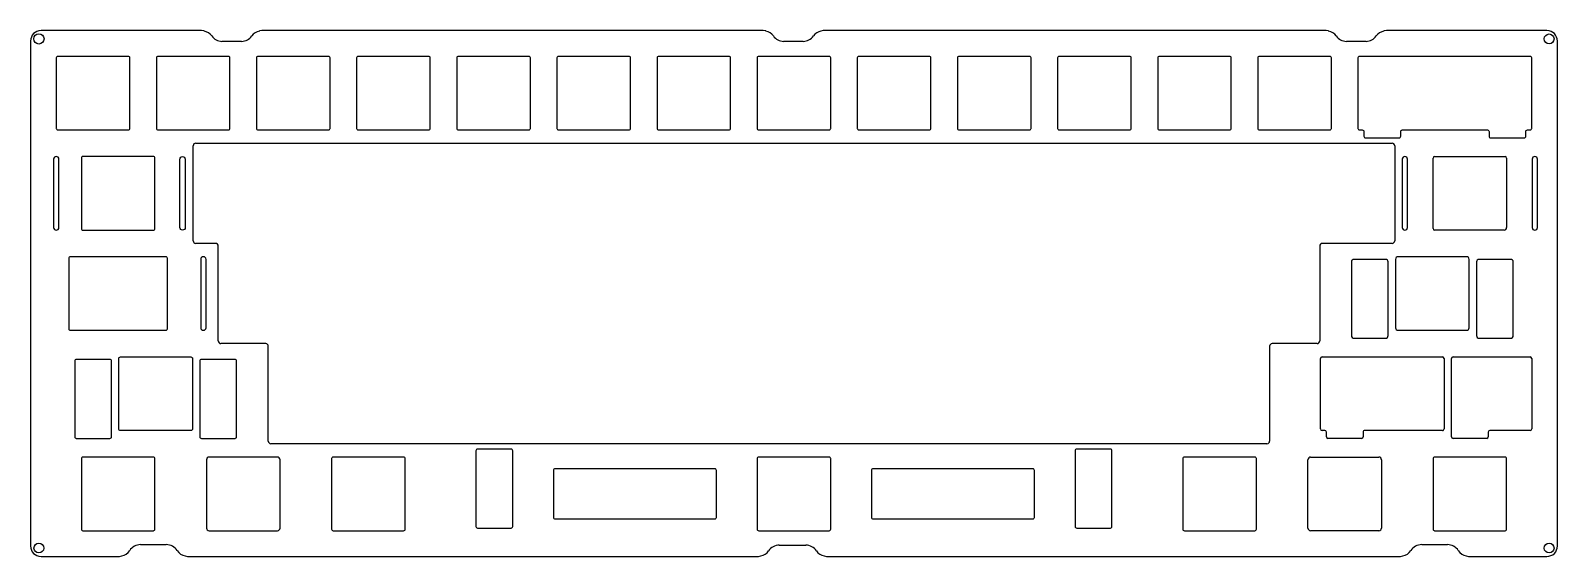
# Model space of a CAD drawing. Header units: millimetres. Extents: x -88 to 202, y -32 to 68.
import ezdxf

# ---------------------------------------------------------------- set-up
doc = ezdxf.new("R2010")
doc.units = ezdxf.units.MM
doc.layers.get('0').update_dxf_attribs({"linetype": 'CONTINUOUS'})

msp = doc.modelspace()

# ---------------------------------------------------------------- linework, layer by layer
for p, q in [((-55.54, 67.54), (-86.09, 67.54)), ((-55.07, 67.46), (-55.54, 67.54)), ((-44.06, 67.54), (-44.54, 67.46)), ((51.31, 67.54), (-44.06, 67.54)), ((51.79, 67.46), (51.31, 67.54)), ((62.74, 67.54), (62.27, 67.45)), ((158.39, 67.54), (62.74, 67.54)), ((158.87, 67.46), (158.39, 67.54)), ((169.87, 67.54), (169.39, 67.46)), ((200.41, 67.54), (169.87, 67.54)), ((-88.09, 65.54), (-88.09, -30.46)), ((-47.93, 65.49), (-51.67, 65.49)), ((58.92, 65.49), (55.18, 65.49)), ((166, 65.49), (162.26, 65.49)), ((202.41, -30.46), (202.41, 65.54)), ((-57.14, 27.57), (-57.14, 45.62)), ((-56.64, 46.12), (170.96, 46.12)), ((171.46, 45.62), (171.46, 27.57)), ((179.05, 43.59), (192.45, 43.59)), ((178.75, 29.89), (178.75, 43.29)), ((192.75, 43.29), (192.75, 30.09)), ((192.25, 29.59), (179.05, 29.59)), ((-52.87, 27.07), (-56.64, 27.07)), ((-52.37, 8.52), (-52.37, 26.57)), ((157.18, 26.57), (157.18, 8.52)), ((170.96, 27.07), (157.68, 27.07)), ((-43.35, 8.02), (-51.87, 8.02)), ((-42.85, -10.53), (-42.85, 7.52)), ((147.65, 7.52), (147.65, -10.53)), ((156.68, 8.02), (148.15, 8.02)), ((157.32, -8.21), (157.32, 5.19)), ((157.62, 5.49), (165.45, 5.49)), ((165.45, 5.49), (180.55, 5.49)), ((180.85, 5.19), (180.85, -8.21)), ((182.25, -9.71), (182.25, 5.19)), ((182.55, 5.49), (197.21, 5.49)), ((197.51, 5.19), (197.51, -8.21)), ((158.15, -8.51), (157.62, -8.51)), ((180.55, -8.51), (165.75, -8.51)), ((197.21, -8.51), (189.55, -8.51)), ((147.15, -11.03), (-42.35, -11.03)), ((158.45, -9.71), (158.45, -8.81)), ((165.15, -10.01), (158.75, -10.01)), ((165.45, -8.81), (165.45, -9.71)), ((188.95, -10.01), (182.55, -10.01)), ((189.25, -8.81), (189.25, -9.71)), ((154.94, -27.06), (154.94, -14.06)), ((155.44, -13.56), (168.44, -13.56)), ((168.94, -14.06), (168.94, -27.06)), ((168.44, -27.56), (155.44, -27.56)), ((-67.15, -30.21), (-62.25, -30.21)), ((54.37, -30.31), (59.4, -30.31)), ((176.58, -30.21), (181.48, -30.21)), ((-86.09, -32.46), (-71.19, -32.46)), ((-71.19, -32.46), (-70.72, -32.37)), ((-58.68, -32.37), (-58.21, -32.46)), ((-58.21, -32.46), (50.39, -32.46)), ((50.39, -32.46), (50.86, -32.37)), ((62.9, -32.37), (63.37, -32.46)), ((63.37, -32.46), (172.54, -32.46)), ((172.54, -32.46), (173.01, -32.37)), ((185.05, -32.37), (185.52, -32.46)), ((185.52, -32.46), (200.41, -32.46))]:
    msp.add_line(p, q)
for points in [[(-83.19, 62.34), (-83.19, 48.94, 0.414214), (-82.89, 48.64), (-69.49, 48.64, 0.414214), (-69.19, 48.94), (-69.19, 62.34, 0.414214), (-69.49, 62.64), (-82.89, 62.64, 0.414214)], [(-50.14, 48.94), (-50.14, 62.34, 0.414214), (-50.44, 62.64), (-63.84, 62.64, 0.414214), (-64.14, 62.34), (-64.14, 48.94, 0.414214), (-63.84, 48.64), (-50.44, 48.64, 0.414214)], [(-31.09, 48.94), (-31.09, 62.34, 0.414214), (-31.39, 62.64), (-44.79, 62.64, 0.414214), (-45.09, 62.34), (-45.09, 48.94, 0.414214), (-44.79, 48.64), (-31.39, 48.64, 0.414214)], [(-12.04, 48.94), (-12.04, 62.34, 0.414214), (-12.34, 62.64), (-25.74, 62.64, 0.414214), (-26.04, 62.34), (-26.04, 48.94, 0.414214), (-25.74, 48.64), (-12.34, 48.64, 0.414214)], [(7.01, 48.94), (7.01, 62.34, 0.414214), (6.71, 62.64), (-6.69, 62.64, 0.414214), (-6.99, 62.34), (-6.99, 48.94, 0.414214), (-6.69, 48.64), (6.71, 48.64, 0.414214)], [(26.06, 48.94), (26.06, 62.34, 0.414214), (25.76, 62.64), (12.36, 62.64, 0.414214), (12.06, 62.34), (12.06, 48.94, 0.414214), (12.36, 48.64), (25.76, 48.64, 0.414214)], [(45.11, 48.94), (45.11, 62.34, 0.414214), (44.81, 62.64), (31.41, 62.64, 0.414214), (31.11, 62.34), (31.11, 48.94, 0.414214), (31.41, 48.64), (44.81, 48.64, 0.414214)], [(64.16, 48.94), (64.16, 62.34, 0.414214), (63.86, 62.64), (50.46, 62.64, 0.414214), (50.16, 62.34), (50.16, 48.94, 0.414214), (50.46, 48.64), (63.86, 48.64, 0.414214)], [(83.21, 48.94), (83.21, 62.34, 0.414214), (82.91, 62.64), (69.51, 62.64, 0.414214), (69.21, 62.34), (69.21, 48.94, 0.414214), (69.51, 48.64), (82.91, 48.64, 0.414214)], [(102.26, 48.94), (102.26, 62.34, 0.414214), (101.96, 62.64), (88.56, 62.64, 0.414214), (88.26, 62.34), (88.26, 48.94, 0.414214), (88.56, 48.64), (101.96, 48.64, 0.414214)], [(121.31, 48.94), (121.31, 62.34, 0.414214), (121.01, 62.64), (107.61, 62.64, 0.414214), (107.31, 62.34), (107.31, 48.94, 0.414214), (107.61, 48.64), (121.01, 48.64, 0.414214)], [(140.36, 48.94), (140.36, 62.34, 0.414214), (140.06, 62.64), (126.66, 62.64, 0.414214), (126.36, 62.34), (126.36, 48.94, 0.414214), (126.66, 48.64), (140.06, 48.64, 0.414214)], [(159.41, 48.94), (159.41, 62.34, 0.414214), (159.11, 62.64), (145.71, 62.64, 0.414214), (145.41, 62.34), (145.41, 48.94, 0.414214), (145.71, 48.64), (159.11, 48.64, 0.414214)], [(197.21, 62.64), (164.76, 62.64, 0.414214), (164.46, 62.34), (164.46, 48.94, 0.414214), (164.76, 48.64), (165.29, 48.64, -0.414214), (165.59, 48.34), (165.59, 47.44, 0.414214), (165.89, 47.14), (172.29, 47.14, 0.414214), (172.59, 47.44), (172.59, 48.34, -0.414214), (172.89, 48.64), (189.09, 48.64, -0.414214), (189.39, 48.34), (189.39, 47.44, 0.414214), (189.69, 47.14), (196.09, 47.14, 0.414214), (196.39, 47.44), (196.39, 48.34, -0.414214), (196.69, 48.64), (197.21, 48.64, 0.414214), (197.51, 48.94), (197.51, 62.34, 0.414214)], [(-83.69, 43.09), (-83.69, 30.09, 1), (-82.69, 30.09), (-82.69, 43.09, 1)], [(-64.42, 29.89), (-64.42, 43.29, 0.414214), (-64.72, 43.59), (-78.12, 43.59, 0.414214), (-78.42, 43.29), (-78.42, 29.89, 0.414214), (-78.12, 29.59), (-64.72, 29.59, 0.414214)], [(-59.16, 29.59, -0.414218), (-59.66, 30.09), (-59.66, 43.09, -1), (-58.66, 43.09), (-58.66, 30.09, -0.414218)], [(173.89, 30.09), (173.89, 43.09, 1), (172.89, 43.09), (172.89, 30.09, 1)], [(198.61, 30.09), (198.61, 43.09, 1), (197.61, 43.09), (197.61, 30.09, 1)], [(-80.8, 24.24), (-80.8, 10.84, 0.414214), (-80.5, 10.54), (-62.34, 10.54, 0.414214), (-62.04, 10.84), (-62.04, 24.24, 0.414214), (-62.34, 24.54), (-80.5, 24.54, 0.414214)], [(-54.7, 11.04), (-54.7, 24.04, 1), (-55.7, 24.04), (-55.7, 11.04, 1)], [(163.71, 9.04), (169.71, 9.04, 0.414214), (170.21, 9.54), (170.21, 23.54, 0.414214), (169.71, 24.04), (163.71, 24.04, 0.414214), (163.21, 23.54), (163.21, 9.54, 0.414214)], [(185.11, 24.54), (172.11, 24.54, 0.414214), (171.61, 24.04), (171.61, 11.04, 0.414214), (172.11, 10.54), (185.11, 10.54, 0.414214), (185.61, 11.04), (185.61, 24.04, 0.414214)], [(193.51, 24.04), (187.51, 24.04, 0.414214), (187.01, 23.54), (187.01, 9.54, 0.414214), (187.51, 9.04), (193.51, 9.04, 0.414214), (194.01, 9.54), (194.01, 23.54, 0.414214)], [(-72.68, -9.71), (-72.68, 4.69, 0.414214), (-72.98, 4.99), (-79.38, 4.99, 0.414214), (-79.68, 4.69), (-79.68, -9.71, 0.414214), (-79.38, -10.01), (-72.98, -10.01, 0.414214)], [(-70.98, -8.51, -0.414214), (-71.28, -8.21), (-71.28, 5.19, -0.414214), (-70.98, 5.49), (-57.58, 5.49, -0.414214), (-57.28, 5.19), (-57.28, -8.21, -0.414214), (-57.58, -8.51)], [(-55.88, 4.69), (-55.88, -9.71, 0.414214), (-55.58, -10.01), (-49.18, -10.01, 0.414214), (-48.88, -9.71), (-48.88, 4.69, 0.414214), (-49.18, 4.99), (-55.58, 4.99, 0.414214)], [(-64.42, -27.26), (-64.42, -13.86, 0.414214), (-64.72, -13.56), (-78.12, -13.56, 0.414214), (-78.42, -13.86), (-78.42, -27.26, 0.414214), (-78.12, -27.56), (-64.72, -27.56, 0.414214)], [(-41.11, -13.56), (-54.11, -13.56, 0.414214), (-54.61, -14.06), (-54.61, -27.06, 0.414214), (-54.11, -27.56), (-41.11, -27.56, 0.414214), (-40.61, -27.06), (-40.61, -14.06, 0.414214)], [(-16.8, -27.26), (-16.8, -13.86, 0.414214), (-17.1, -13.56), (-30.5, -13.56, 0.414214), (-30.8, -13.86), (-30.8, -27.26, 0.414214), (-30.5, -27.56), (-17.1, -27.56, 0.414214)], [(3.66, -26.76), (3.66, -12.36, 0.414214), (3.36, -12.06), (-3.04, -12.06, 0.414214), (-3.34, -12.36), (-3.34, -26.76, 0.414214), (-3.04, -27.06), (3.36, -27.06, 0.414214)], [(64.16, -27.26), (64.16, -13.86, 0.414214), (63.86, -13.56), (50.46, -13.56, 0.414214), (50.16, -13.86), (50.16, -27.26, 0.414214), (50.46, -27.56), (63.86, -27.56, 0.414214)], [(110.66, -12.36), (110.66, -26.76, 0.414214), (110.96, -27.06), (117.36, -27.06, 0.414214), (117.66, -26.76), (117.66, -12.36, 0.414214), (117.36, -12.06), (110.96, -12.06, 0.414214)], [(145.13, -27.26), (145.13, -13.86, 0.414214), (144.83, -13.56), (131.43, -13.56, 0.414214), (131.13, -13.86), (131.13, -27.26, 0.414214), (131.43, -27.56), (144.83, -27.56, 0.414214)], [(192.75, -27.26), (192.75, -13.86, 0.414214), (192.45, -13.56), (179.05, -13.56, 0.414214), (178.75, -13.86), (178.75, -27.26, 0.414214), (179.05, -27.56), (192.45, -27.56, 0.414214)], [(11.71, -25.32), (42.11, -25.32, 0.414214), (42.41, -25.02), (42.41, -16.09, 0.414214), (42.11, -15.79), (11.71, -15.79, 0.414214), (11.41, -16.09), (11.41, -25.02, 0.414214)], [(102.91, -25.02), (102.91, -16.09, 0.414214), (102.61, -15.79), (72.21, -15.79, 0.414214), (71.91, -16.09), (71.91, -25.02, 0.414214), (72.21, -25.32), (102.61, -25.32, 0.414214)]]:
    msp.add_lwpolyline(points, format="xyb", close=True)
for centre, radius in [((-86.5, 65.96), 0.98), ((200.83, 65.96), 0.93), ((-86.5, -30.87), 0.93), ((200.83, -30.87), 0.93)]:
    msp.add_circle(centre, radius)
for centre, radius, start, end in [((-86.09, 65.54), 2, 90, 180), ((-55.47, 65.24), 2.25, 34.4174, 79.7369), ((-44.14, 65.24), 2.25, 100.2631, 145.5826), ((51.39, 65.24), 2.25, 34.4174, 79.7369), ((62.72, 65.24), 2.25, 101.418, 145.5826), ((158.47, 65.24), 2.25, 34.4174, 79.7369), ((169.8, 65.24), 2.25, 100.2631, 145.5826), ((200.41, 65.54), 2, 0, 90), ((-51.67, 67.84), 2.35, 214.4174, 270), ((-47.93, 67.84), 2.35, 270, 325.5826), ((55.18, 67.84), 2.35, 214.4174, 270), ((58.92, 67.84), 2.35, 270, 325.5826), ((162.26, 67.84), 2.35, 214.4174, 270), ((166, 67.84), 2.35, 270, 325.5826), ((-56.64, 45.62), 0.5, 90, 180), ((170.96, 45.62), 0.5, 0, 90), ((179.05, 43.29), 0.3, 90, 180), ((192.45, 43.29, 0), 0.3, 0, 90), ((179.05, 29.89), 0.3, 180, 270), ((192.25, 30.09), 0.5, 270, 360), ((-56.64, 27.57), 0.5, 180, 270), ((-52.87, 26.57), 0.5, 0, 90), ((157.68, 26.57), 0.5, 89.9377, 180), ((170.96, 27.57), 0.5, -90.0622, 0), ((-51.87, 8.52), 0.5, 180, 270), ((-43.35, 7.52), 0.5, 0, 90), ((148.15, 7.52), 0.5, 90, 180), ((156.68, 8.52), 0.5, -90, 0), ((157.62, 5.19), 0.3, 90, 180), ((180.55, 5.19, 0), 0.3, 0, 89.8872), ((182.55, 5.19), 0.3, 90.0011, 180), ((197.21, 5.19), 0.3, 0, 90), ((157.62, -8.21), 0.3, 180, 270), ((158.15, -8.81), 0.3, 0, 90), ((165.75, -8.81), 0.3, 89.8896, 180), ((180.55, -8.21), 0.3, -90.1104, 0), ((189.55, -8.81), 0.3, 90, 180), ((197.21, -8.21), 0.3, -90, 0), ((-42.35, -10.53, 0), 0.5, 180, 270.0706), ((147.15, -10.53), 0.5, -89.9294, 0), ((158.75, -9.71), 0.3, 180, 270), ((165.15, -9.71), 0.3, -90, 0), ((182.55, -9.71), 0.3, 180, 270), ((188.95, -9.71), 0.3, -90, 0), ((155.44, -14.06), 0.5, 90.1047, 180.0384), ((168.44, -14.06, 0), 0.5, -0.0384, 89.8952), ((155.44, -27.06, 0), 0.5, 180, 225.1847), ((155.44, -27.06), 0.5, 225.1035, 270), ((168.44, -27.06), 0.5, -90, 0.0384), ((-71.13, -30.16), 2.25, 280.5705, 327.8651), ((-67.15, -32.66), 2.45, 90, 147.8651), ((-62.25, -32.66), 2.45, 32.1349, 90), ((-58.27, -30.16), 2.25, 212.1349, 259.4295), ((50.45, -30.16), 2.25, 280.5705, 326.4197), ((54.37, -32.76), 2.45, 90, 146.4197), ((59.4, -32.76), 2.45, 33.5803, 90), ((63.31, -30.16), 2.25, 213.5803, 259.4295), ((172.6, -30.16), 2.25, 280.5705, 327.8651), ((176.58, -32.66), 2.45, 90, 147.8651), ((181.48, -32.66), 2.45, 32.1349, 90), ((185.46, -30.16), 2.25, 212.1349, 259.4295)]:
    msp.add_arc(centre, radius, start, end)
for centre, start_param, end_param in [((-86.09, -30.46), 4.712389, 6.283185), ((200.41, -30.46), 6.283185, 7.853982)]:
    msp.add_ellipse(centre, major_axis=(0, -2), ratio=1, start_param=start_param, end_param=end_param)

doc.saveas('drawing.dxf')
